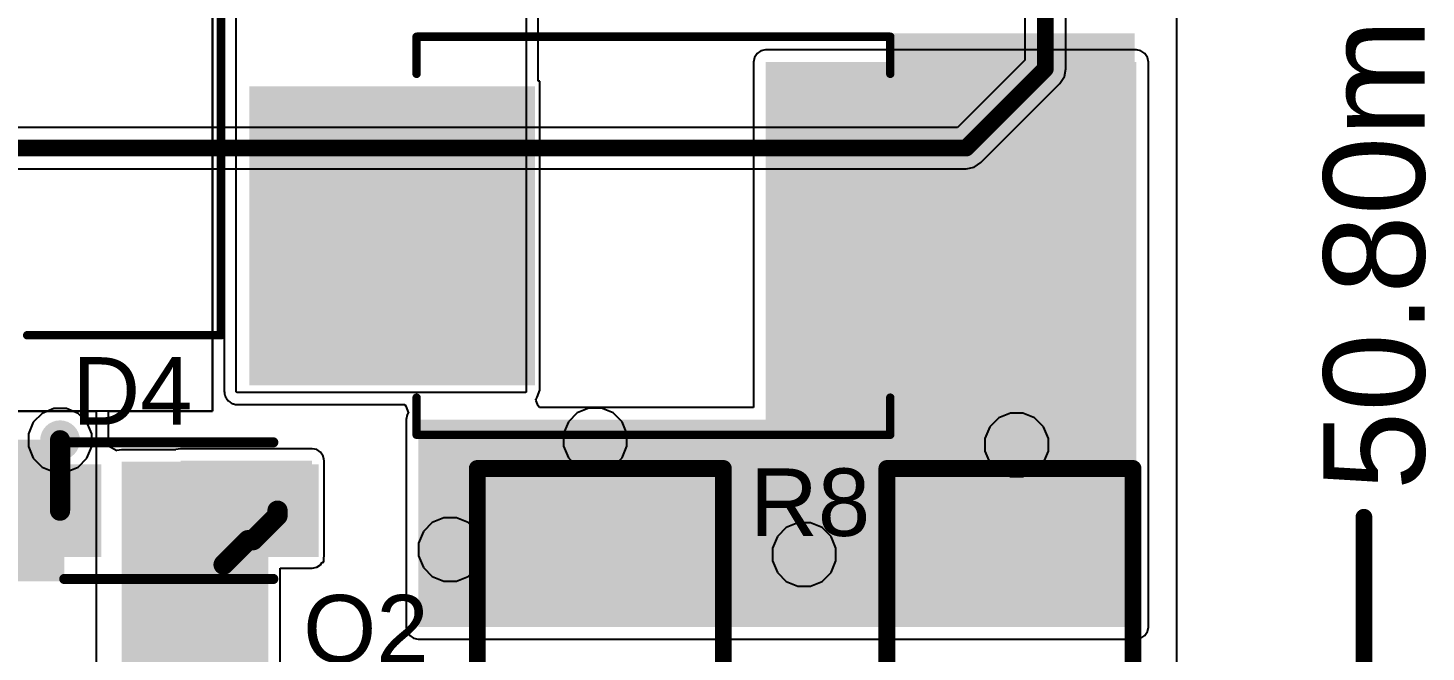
# Model space of a CAD drawing. Header units: millimetres. Extents: x 0 to 215, y 0 to 215.
# Drawn here: x 3.308 to 4.138, y 1.943 to 2.313 of the extents above; entities that cross this region are included whole.
import ezdxf

# ---------------------------------------------------------------- set-up
doc = ezdxf.new("R2010")
doc.units = ezdxf.units.MM
doc.header["$MEASUREMENT"] = 0
for name, color, linetype in [('BottomLayer', 5, 'Continuous'), ('Mechanical1', 6, 'Continuous'), ('TopLayer', 1, 'Continuous'), ('TopOverlay', 2, 'Continuous'), ('TopPaste', 8, 'Continuous'), ('TopSolder', 216, 'Continuous'), ('ViaHoleLayer', 16, 'Continuous')]:
    doc.layers.add(name, color=color, linetype=linetype)
doc.styles.add('Arial', font='', dxfattribs={"height": 0.2})
doc.styles.get('Arial').set_extended_font_data('Arial')

# ---------------------------------------------------------------- blocks, each defined once
blk = doc.blocks.new('RES_2512_10')
at = {"layer": 'TopLayer'}
for points in [[(-0.15945, 0.06693), (-0.09646, 0.06693), (-0.09646, -0.06693), (-0.15945, -0.06693)], [(0.09646, 0.06693), (0.15945, 0.06693), (0.15945, -0.06693), (0.09646, -0.06693)]]:
    blk.add_hatch(color=1, dxfattribs=at).paths.add_polyline_path(points)
at = {"layer": 'TopPaste'}
for points in [[(-0.15945, 0.06693), (-0.09646, 0.06693), (-0.09646, -0.06693), (-0.15945, -0.06693)], [(0.09646, 0.06693), (0.15945, 0.06693), (0.15945, -0.06693), (0.09646, -0.06693)]]:
    blk.add_hatch(color=8, dxfattribs=at).paths.add_polyline_path(points)
at = {"layer": 'TopSolder'}
for points in [[(-0.16345, 0.07093), (-0.09246, 0.07093), (-0.09246, -0.07093), (-0.16345, -0.07093)], [(0.09246, 0.07093), (0.16345, 0.07093), (0.16345, -0.07093), (0.09246, -0.07093)]]:
    blk.add_hatch(color=216, dxfattribs=at).paths.add_polyline_path(points)
at = {"layer": 'TopOverlay', "const_width": 0.01}
for points in [[(-0.167, -0.073), (-0.167, 0.073)], [(0.16679, 0.073), (-0.167, 0.073)], [(0.16679, -0.073), (0.16679, 0.073)], [(0.16679, -0.073), (-0.167, -0.073)]]:
    blk.add_lwpolyline(points, dxfattribs=at)
at = {"layer": 'TopOverlay', "const_width": 0.005}
for points in [[(-0.1695, 0.073, 1), (-0.1645, 0.073, 1)], [(-0.1695, 0.073, 1), (-0.1645, 0.073, 1)], [(0.16429, 0.073, 1), (0.16929, 0.073, 1)], [(0.16429, 0.073, 1), (0.16929, 0.073, 1)], [(-0.1695, -0.073, 1), (-0.1645, -0.073, 1)], [(-0.1695, -0.073, 1), (-0.1645, -0.073, 1)], [(0.16429, -0.073, 1), (0.16929, -0.073, 1)], [(0.16429, -0.073, 1), (0.16929, -0.073, 1)]]:
    blk.add_lwpolyline(points, format="xyb", close=True, dxfattribs=at)
blk = doc.blocks.new('RES_2512_11')
at = {"layer": 'TopLayer'}
for points in [[(-0.15945, 0.06693), (-0.09646, 0.06693), (-0.09646, -0.06693), (-0.15945, -0.06693)], [(0.09646, 0.06693), (0.15945, 0.06693), (0.15945, -0.06693), (0.09646, -0.06693)]]:
    blk.add_hatch(color=1, dxfattribs=at).paths.add_polyline_path(points)
at = {"layer": 'TopPaste'}
for points in [[(-0.15945, 0.06693), (-0.09646, 0.06693), (-0.09646, -0.06693), (-0.15945, -0.06693)], [(0.09646, 0.06693), (0.15945, 0.06693), (0.15945, -0.06693), (0.09646, -0.06693)]]:
    blk.add_hatch(color=8, dxfattribs=at).paths.add_polyline_path(points)
at = {"layer": 'TopSolder'}
for points in [[(-0.16345, 0.07093), (-0.09246, 0.07093), (-0.09246, -0.07093), (-0.16345, -0.07093)], [(0.09246, 0.07093), (0.16345, 0.07093), (0.16345, -0.07093), (0.09246, -0.07093)]]:
    blk.add_hatch(color=216, dxfattribs=at).paths.add_polyline_path(points)
at = {"layer": 'TopOverlay', "const_width": 0.01}
for points in [[(-0.167, -0.073), (-0.167, 0.073)], [(0.16679, 0.073), (-0.167, 0.073)], [(0.16679, -0.073), (0.16679, 0.073)], [(0.16679, -0.073), (-0.167, -0.073)]]:
    blk.add_lwpolyline(points, dxfattribs=at)
at = {"layer": 'TopOverlay', "const_width": 0.005}
for points in [[(-0.1695, 0.073, 1), (-0.1645, 0.073, 1)], [(-0.1695, 0.073, 1), (-0.1645, 0.073, 1)], [(0.16429, 0.073, 1), (0.16929, 0.073, 1)], [(0.16429, 0.073, 1), (0.16929, 0.073, 1)], [(-0.1695, -0.073, 1), (-0.1645, -0.073, 1)], [(-0.1695, -0.073, 1), (-0.1645, -0.073, 1)], [(0.16429, -0.073, 1), (0.16929, -0.073, 1)], [(0.16429, -0.073, 1), (0.16929, -0.073, 1)]]:
    blk.add_lwpolyline(points, format="xyb", close=True, dxfattribs=at)
blk = doc.blocks.new('DR127_220_R_96')
at = {"layer": 'TopLayer'}
for points in [[(-0.27165, 0.10827), (-0.12008, 0.10827), (-0.12008, -0.10827), (-0.27165, -0.10827)], [(0.12008, 0.10827), (0.27165, 0.10827), (0.27165, -0.10827), (0.12008, -0.10827)]]:
    blk.add_hatch(color=1, dxfattribs=at).paths.add_polyline_path(points)
at = {"layer": 'TopPaste'}
for points in [[(-0.27165, 0.10827), (-0.12008, 0.10827), (-0.12008, -0.10827), (-0.27165, -0.10827)], [(0.12008, 0.10827), (0.27165, 0.10827), (0.27165, -0.10827), (0.12008, -0.10827)]]:
    blk.add_hatch(color=8, dxfattribs=at).paths.add_polyline_path(points)
at = {"layer": 'TopSolder'}
for points in [[(-0.27565, 0.11227), (-0.11608, 0.11227), (-0.11608, -0.11227), (-0.27565, -0.11227)], [(0.11608, 0.11227), (0.27565, 0.11227), (0.27565, -0.11227), (0.11608, -0.11227)]]:
    blk.add_hatch(color=216, dxfattribs=at).paths.add_polyline_path(points)
at = {"layer": 'TopOverlay', "const_width": 0.005}
for points in [[(-0.248, 0.246), (0.248, 0.246)], [(-0.248, 0.246), (-0.248, 0.131)], [(0.248, 0.246), (0.248, 0.131)], [(-0.248, -0.131), (-0.248, -0.246)], [(0.248, -0.131), (0.248, -0.246)], [(-0.248, -0.246), (0.248, -0.246)]]:
    blk.add_lwpolyline(points, dxfattribs=at)
at = {"layer": 'TopOverlay', "const_width": 0.0025}
for points in [[(-0.24925, 0.246, 1), (-0.24675, 0.246, 1)], [(-0.24925, 0.246, 1), (-0.24675, 0.246, 1)], [(0.24675, 0.246, 1), (0.24925, 0.246, 1)], [(0.24675, 0.246, 1), (0.24925, 0.246, 1)], [(-0.24925, 0.131, 1), (-0.24675, 0.131, 1)], [(0.24675, 0.131, 1), (0.24925, 0.131, 1)], [(-0.24925, -0.131, 1), (-0.24675, -0.131, 1)], [(0.24675, -0.131, 1), (0.24925, -0.131, 1)], [(-0.24925, -0.246, 1), (-0.24675, -0.246, 1)], [(-0.24925, -0.246, 1), (-0.24675, -0.246, 1)], [(0.24675, -0.246, 1), (0.24925, -0.246, 1)], [(0.24675, -0.246, 1), (0.24925, -0.246, 1)]]:
    blk.add_lwpolyline(points, format="xyb", close=True, dxfattribs=at)
blk = doc.blocks.new('DO_219AB__SMF__153')
at = {"layer": 'TopLayer'}
for points in [[(-0.085, 0.0235), (-0.044, 0.0235), (-0.044, -0.0235), (-0.085, -0.0235)], [(0.044, 0.0235), (0.085, 0.0235), (0.085, -0.0235), (0.044, -0.0235)]]:
    blk.add_hatch(color=1, dxfattribs=at).paths.add_polyline_path(points)
at = {"layer": 'TopOverlay'}
for points in [[(0.062, 0.027), (0.113, 0.027), (0.113, 0.042), (0.062, 0.042)], [(0.089, -0.03), (0.113, -0.03), (0.113, 0.03), (0.089, 0.03)], [(0.062, -0.042), (0.113, -0.042), (0.113, -0.027), (0.062, -0.027)]]:
    blk.add_hatch(color=2, dxfattribs=at).paths.add_polyline_path(points)
at = {"layer": 'TopPaste'}
for points in [[(-0.085, 0.0235), (-0.044, 0.0235), (-0.044, -0.0235), (-0.085, -0.0235)], [(0.044, 0.0235), (0.085, 0.0235), (0.085, -0.0235), (0.044, -0.0235)]]:
    blk.add_hatch(color=8, dxfattribs=at).paths.add_polyline_path(points)
at = {"layer": 'TopSolder'}
for points in [[(-0.089, 0.0275), (-0.04, 0.0275), (-0.04, -0.0275), (-0.089, -0.0275)], [(0.04, 0.0275), (0.089, 0.0275), (0.089, -0.0275), (0.04, -0.0275)]]:
    blk.add_hatch(color=216, dxfattribs=at).paths.add_polyline_path(points)
at = {"layer": 'TopOverlay', "const_width": 0.006}
for points in [[(0.062, 0.0405), (-0.062, 0.0405)], [(0.062, -0.0405), (-0.062, -0.0405)]]:
    blk.add_lwpolyline(points, dxfattribs=at)
at = {"layer": 'TopOverlay', "const_width": 0.003}
for points in [[(-0.0635, 0.0405, 1), (-0.0605, 0.0405, 1)], [(0.0605, 0.0405, 1), (0.0635, 0.0405, 1)], [(-0.0635, -0.0405, 1), (-0.0605, -0.0405, 1)], [(0.0605, -0.0405, 1), (0.0635, -0.0405, 1)]]:
    blk.add_lwpolyline(points, format="xyb", close=True, dxfattribs=at)
blk = doc.blocks.new('SMC_154')
at = {"layer": 'TopLayer'}
for points in [[(-0.23622, 0.08465), (-0.0748, 0.08465), (-0.0748, -0.08465), (-0.23622, -0.08465)], [(0.0748, 0.08465), (0.23622, 0.08465), (0.23622, -0.08465), (0.0748, -0.08465)]]:
    blk.add_hatch(color=1, dxfattribs=at).paths.add_polyline_path(points)
at = {"layer": 'TopOverlay'}
for points in [[(-0.285, 0.088), (-0.14, 0.088), (-0.14, 0.12), (-0.285, 0.12)], [(-0.285, -0.089), (-0.24, -0.089), (-0.24, 0.089), (-0.285, 0.089)], [(-0.285, -0.12), (-0.14, -0.12), (-0.14, -0.088), (-0.285, -0.088)]]:
    blk.add_hatch(color=2, dxfattribs=at).paths.add_polyline_path(points)
at = {"layer": 'TopPaste'}
for points in [[(-0.23622, 0.08465), (-0.0748, 0.08465), (-0.0748, -0.08465), (-0.23622, -0.08465)], [(0.0748, 0.08465), (0.23622, 0.08465), (0.23622, -0.08465), (0.0748, -0.08465)]]:
    blk.add_hatch(color=8, dxfattribs=at).paths.add_polyline_path(points)
at = {"layer": 'TopSolder'}
for points in [[(-0.24022, 0.08865), (-0.0708, 0.08865), (-0.0708, -0.08865), (-0.24022, -0.08865)], [(0.0708, 0.08865), (0.24022, 0.08865), (0.24022, -0.08865), (0.0708, -0.08865)]]:
    blk.add_hatch(color=216, dxfattribs=at).paths.add_polyline_path(points)
at = {"layer": 'TopOverlay', "const_width": 0.005}
for points in [[(0.141, 0.118), (-0.14, 0.118)], [(-0.14, 0.118), (-0.14, 0.096)], [(0.141, 0.118), (0.141, 0.096)], [(-0.14, -0.096), (-0.14, -0.118)], [(0.141, -0.096), (0.141, -0.118)], [(0.141, -0.118), (-0.14, -0.118)]]:
    blk.add_lwpolyline(points, dxfattribs=at)
at = {"layer": 'TopOverlay', "const_width": 0.0025}
for points in [[(-0.14125, 0.118, 1), (-0.13875, 0.118, 1)], [(-0.14125, 0.118, 1), (-0.13875, 0.118, 1)], [(0.13975, 0.118, 1), (0.14225, 0.118, 1)], [(0.13975, 0.118, 1), (0.14225, 0.118, 1)], [(-0.14125, 0.096, 1), (-0.13875, 0.096, 1)], [(0.13975, 0.096, 1), (0.14225, 0.096, 1)], [(-0.14125, -0.096, 1), (-0.13875, -0.096, 1)], [(0.13975, -0.096, 1), (0.14225, -0.096, 1)], [(-0.14125, -0.118, 1), (-0.13875, -0.118, 1)], [(-0.14125, -0.118, 1), (-0.13875, -0.118, 1)], [(0.13975, -0.118, 1), (0.14225, -0.118, 1)], [(0.13975, -0.118, 1), (0.14225, -0.118, 1)]]:
    blk.add_lwpolyline(points, format="xyb", close=True, dxfattribs=at)

msp = doc.modelspace()

# ---------------------------------------------------------------- hatches: boundary and pattern name
at = {"layer": 'BottomLayer'}
h = msp.add_hatch(color=5, dxfattribs=at)
edge = h.paths.add_edge_path()
edge.add_arc((3.3275, 2.06873), 0.01181, 0, 360)
h = msp.add_hatch(color=5, dxfattribs=at)
edge = h.paths.add_edge_path()
edge.add_arc((3.645, 2.069), 0.01181, 0, 360)
h = msp.add_hatch(color=5, dxfattribs=at)
edge = h.paths.add_edge_path()
edge.add_arc((3.895, 2.066), 0.01181, 0, 360)
h = msp.add_hatch(color=5, dxfattribs=at)
edge = h.paths.add_edge_path()
edge.add_arc((3.559, 2.004), 0.01181, 0, 360)
h = msp.add_hatch(color=5, dxfattribs=at)
edge = h.paths.add_edge_path()
edge.add_arc((3.769, 2.001), 0.01181, 0, 360)
at = {"layer": 'TopLayer'}
for points in [[(3.746, 1.98), (3.966, 1.98), (3.966, 2.293), (3.746, 2.293)], [(3.54, 1.958), (3.966, 1.958), (3.966, 2.081), (3.54, 2.081)], [(3.364, 1.881), (3.451, 1.881), (3.451, 2.056), (3.364, 2.056)], [(3.477, 2), (3.477, 2.05658), (3.399, 2.05658), (3.399, 2)]]:
    msp.add_hatch(color=1, dxfattribs=at).paths.add_polyline_path(points)
h = msp.add_hatch(color=1, dxfattribs=at)
edge = h.paths.add_edge_path()
edge.add_arc((3.3275, 2.06873), 0.01181, 0, 360)
h = msp.add_hatch(color=1, dxfattribs=at)
edge = h.paths.add_edge_path()
edge.add_arc((3.645, 2.069), 0.01181, 0, 360)
h = msp.add_hatch(color=1, dxfattribs=at)
edge = h.paths.add_edge_path()
edge.add_arc((3.895, 2.066), 0.01181, 0, 360)
h = msp.add_hatch(color=1, dxfattribs=at)
edge = h.paths.add_edge_path()
edge.add_arc((3.559, 2.004), 0.01181, 0, 360)
h = msp.add_hatch(color=1, dxfattribs=at)
edge = h.paths.add_edge_path()
edge.add_arc((3.769, 2.001), 0.01181, 0, 360)
at = {"layer": 'ViaHoleLayer'}
h = msp.add_hatch(color=16, dxfattribs=at)
edge = h.paths.add_edge_path()
edge.add_arc((3.3275, 2.06873), 0.00591, 0, 360)
h = msp.add_hatch(color=16, dxfattribs=at)
edge = h.paths.add_edge_path()
edge.add_arc((3.645, 2.069), 0.00591, 0, 360)
h = msp.add_hatch(color=16, dxfattribs=at)
edge = h.paths.add_edge_path()
edge.add_arc((3.895, 2.066), 0.00591, 0, 360)
h = msp.add_hatch(color=16, dxfattribs=at)
edge = h.paths.add_edge_path()
edge.add_arc((3.559, 2.004), 0.00591, 0, 360)
h = msp.add_hatch(color=16, dxfattribs=at)
edge = h.paths.add_edge_path()
edge.add_arc((3.769, 2.001), 0.00591, 0, 360)

# ---------------------------------------------------------------- linework, layer by layer
at = {"layer": 'BottomLayer'}
for p, q in [((3.9898, 3.08353), (3.9898, 1.41647)), ((3.89976, 2.36163), (3.89976, 2.29407)), ((3.92424, 2.289), (3.92424, 2.36163)), ((3.89976, 2.29407), (3.85993, 2.25424)), ((3.92065, 2.28035), (3.9233, 2.28432)), ((3.9233, 2.28432), (3.92424, 2.289)), ((3.87365, 2.23335), (3.92065, 2.28035)), ((3.85993, 2.25424), (2.131, 2.25424)), ((3.86968, 2.2307), (3.87365, 2.23335)), ((2.13607, 2.22976), (3.865, 2.22976)), ((3.865, 2.22976), (3.86968, 2.2307)), ((3.31684, 2.08468), (3.31155, 2.07939)), ((3.32376, 2.08754), (3.31684, 2.08468)), ((3.33124, 2.08754), (3.32376, 2.08754)), ((3.33816, 2.08468), (3.33124, 2.08754)), ((3.34345, 2.07939), (3.33816, 2.08468)), ((3.63434, 2.08495), (3.62905, 2.07966)), ((3.64126, 2.08781), (3.63434, 2.08495)), ((3.64874, 2.08781), (3.64126, 2.08781)), ((3.65566, 2.08495), (3.64874, 2.08781)), ((3.66095, 2.07966), (3.65566, 2.08495)), ((3.88434, 2.08195), (3.87905, 2.07666)), ((3.89126, 2.08481), (3.88434, 2.08195)), ((3.89874, 2.08481), (3.89126, 2.08481)), ((3.90566, 2.08195), (3.89874, 2.08481)), ((3.91095, 2.07666), (3.90566, 2.08195)), ((3.31155, 2.07939), (3.30869, 2.07247)), ((3.34631, 2.07247), (3.34345, 2.07939)), ((3.62905, 2.07966), (3.62619, 2.07274)), ((3.66381, 2.07274), (3.66095, 2.07966)), ((3.87905, 2.07666), (3.87619, 2.06974)), ((3.91381, 2.06974), (3.91095, 2.07666)), ((3.30869, 2.07247), (3.30869, 2.06499)), ((3.34631, 2.06499), (3.34631, 2.07247)), ((3.62619, 2.07274), (3.62619, 2.06526)), ((3.62619, 2.06526), (3.62905, 2.05834)), ((3.66095, 2.05834), (3.66381, 2.06526)), ((3.66381, 2.06526), (3.66381, 2.07274)), ((3.87619, 2.06974), (3.87619, 2.06226)), ((3.91381, 2.06226), (3.91381, 2.06974)), ((3.30869, 2.06499), (3.31155, 2.05808)), ((3.31155, 2.05808), (3.31684, 2.05279)), ((3.33816, 2.05279), (3.34345, 2.05808)), ((3.34345, 2.05808), (3.34631, 2.06499)), ((3.62905, 2.05834), (3.63434, 2.05305)), ((3.65566, 2.05305), (3.66095, 2.05834)), ((3.87619, 2.06226), (3.87905, 2.05534)), ((3.91095, 2.05534), (3.91381, 2.06226)), ((3.31684, 2.05279), (3.32376, 2.04992)), ((3.32376, 2.04992), (3.33124, 2.04992)), ((3.33124, 2.04992), (3.33816, 2.05279)), ((3.63434, 2.05305), (3.64126, 2.05019)), ((3.64126, 2.05019), (3.64874, 2.05019)), ((3.64874, 2.05019), (3.65566, 2.05305)), ((3.87905, 2.05534), (3.88434, 2.05005)), ((3.88434, 2.05005), (3.89126, 2.04719)), ((3.89874, 2.04719), (3.90566, 2.05005)), ((3.90566, 2.05005), (3.91095, 2.05534)), ((3.89126, 2.04719), (3.89874, 2.04719)), ((3.54834, 2.01995), (3.54305, 2.01466)), ((3.55526, 2.02281), (3.54834, 2.01995)), ((3.56274, 2.02281), (3.55526, 2.02281)), ((3.56966, 2.01995), (3.56274, 2.02281)), ((3.57495, 2.01466), (3.56966, 2.01995)), ((3.75834, 2.01695), (3.75305, 2.01166)), ((3.76526, 2.01981), (3.75834, 2.01695)), ((3.77274, 2.01981), (3.76526, 2.01981)), ((3.77966, 2.01695), (3.77274, 2.01981)), ((3.78495, 2.01166), (3.77966, 2.01695)), ((3.54305, 2.01466), (3.54019, 2.00774)), ((3.54019, 2.00774), (3.54019, 2.00026)), ((3.57781, 2.00774), (3.57495, 2.01466)), ((3.57781, 2.00026), (3.57781, 2.00774)), ((3.75305, 2.01166), (3.75019, 2.00474)), ((3.78781, 2.00474), (3.78495, 2.01166)), ((3.54019, 2.00026), (3.54305, 1.99334)), ((3.57495, 1.99334), (3.57781, 2.00026)), ((3.75019, 2.00474), (3.75019, 1.99726)), ((3.78781, 1.99726), (3.78781, 2.00474)), ((3.54305, 1.99334), (3.54834, 1.98805)), ((3.56966, 1.98805), (3.57495, 1.99334)), ((3.75019, 1.99726), (3.75305, 1.99034)), ((3.78495, 1.99034), (3.78781, 1.99726)), ((3.54834, 1.98805), (3.55526, 1.98519)), ((3.55526, 1.98519), (3.56274, 1.98519)), ((3.56274, 1.98519), (3.56966, 1.98805)), ((3.75305, 1.99034), (3.75834, 1.98505)), ((3.75834, 1.98505), (3.76526, 1.98219)), ((3.77274, 1.98219), (3.77966, 1.98505)), ((3.77966, 1.98505), (3.78495, 1.99034)), ((3.76526, 1.98219), (3.77274, 1.98219))]:
    msp.add_line(p, q, dxfattribs=at)
at = {"layer": 'BottomLayer', "const_width": 0.01}
for points in [[(3.912, 2.289), (3.912, 2.376)], [(3.865, 2.242), (3.912, 2.289)], [(2.131, 2.242), (3.865, 2.242)]]:
    msp.add_lwpolyline(points, dxfattribs=at)
at = {"layer": 'BottomLayer', "const_width": 0.005}
for points in [[(3.9095, 2.289, 1), (3.9145, 2.289, 1)], [(3.9095, 2.289, 1), (3.9145, 2.289, 1)], [(3.8625, 2.242, 1), (3.8675, 2.242, 1)], [(3.8625, 2.242, 1), (3.8675, 2.242, 1)]]:
    msp.add_lwpolyline(points, format="xyb", close=True, dxfattribs=at)
at = {"layer": 'Mechanical1', "const_width": 0.01}
msp.add_lwpolyline([(4.101, 1.25), (4.101, 2.02306)], dxfattribs=at)
at = {"layer": 'Mechanical1', "const_width": 0.005}
msp.add_lwpolyline([(4.0985, 2.02306, 1), (4.1035, 2.02306, 1)], format="xyb", close=True, dxfattribs=at)
at = {"layer": 'TopLayer'}
for p, q in [((3.9898, 3.08353), (3.9898, 1.41647)), ((3.418, 2.632), (3.418, 2.086)), ((3.432, 2.0977), (3.432, 2.46886)), ((3.418, 2.086), (3.418, 2.44686)), ((3.42486, 2.44686), (3.42486, 2.0977)), ((3.604, 2.4533), (3.604, 2.09734)), ((3.61114, 2.28165), (3.61114, 2.4533)), ((3.74095, 2.29805), (3.73941, 2.29573)), ((3.74327, 2.29959), (3.74095, 2.29805)), ((3.746, 2.30014), (3.74327, 2.29959)), ((3.966, 2.30014), (3.746, 2.30014)), ((3.96873, 2.29959), (3.966, 2.30014)), ((3.97105, 2.29805), (3.96873, 2.29959)), ((3.97259, 2.29573), (3.97105, 2.29805)), ((3.73941, 2.29573), (3.73886, 2.293)), ((3.73886, 2.293), (3.73886, 2.08814)), ((3.97314, 2.293), (3.97259, 2.29573)), ((3.97314, 2.081), (3.97314, 2.293)), ((3.6122, 2.28165), (3.61114, 2.28165)), ((3.6122, 2.09835), (3.6122, 2.28165)), ((3.61045, 2.09427), (3.6122, 2.09835)), ((3.6122, 2.09835), (3.6122, 2.09835)), ((3.42486, 2.0977), (3.425, 2.09701)), ((3.425, 2.09701), (3.425, 2.09631)), ((3.425, 2.09631), (3.42527, 2.09566)), ((3.42527, 2.09566), (3.42541, 2.09497)), ((3.42541, 2.09497), (3.42546, 2.09488)), ((3.42546, 2.09488), (3.42563, 2.09449)), ((3.42563, 2.09449), (3.42596, 2.09399)), ((3.42596, 2.09399), (3.42607, 2.09374)), ((3.42607, 2.09374), (3.42613, 2.09365)), ((3.42613, 2.09365), (3.42632, 2.09345)), ((3.42632, 2.09345), (3.42718, 2.09217)), ((3.42718, 2.09217), (3.42718, 2.09217)), ((3.42718, 2.09217), (3.42833, 2.0914)), ((3.42833, 2.0914), (3.42845, 2.09127)), ((3.42845, 2.09127), (3.42856, 2.09122)), ((3.42856, 2.09122), (3.42865, 2.09112)), ((3.42865, 2.09112), (3.42874, 2.09106)), ((3.42874, 2.09106), (3.42899, 2.09096)), ((3.42899, 2.09096), (3.42949, 2.09063)), ((3.42949, 2.09063), (3.42989, 2.09046)), ((3.42989, 2.09046), (3.42989, 2.09046)), ((3.42989, 2.09046), (3.42997, 2.09041)), ((3.42997, 2.09041), (3.43049, 2.0903)), ((3.43049, 2.0903), (3.43097, 2.09008)), ((3.43097, 2.09008), (3.43097, 2.09008)), ((3.43097, 2.09008), (3.43115, 2.09007)), ((3.43115, 2.09007), (3.43131, 2.09)), ((3.43206, 2.09762), (3.432, 2.0977)), ((3.432, 2.0977), (3.432, 2.0977)), ((3.43222, 2.09722), (3.43206, 2.09762)), ((3.43262, 2.09706), (3.43222, 2.09722)), ((3.4327, 2.097), (3.43262, 2.09706)), ((3.60386, 2.097), (3.4327, 2.097)), ((3.4327, 2.097), (3.4327, 2.097)), ((3.604, 2.09734), (3.60386, 2.097)), ((3.60386, 2.097), (3.60386, 2.097)), ((3.60972, 2.09314), (3.61024, 2.09381)), ((3.60989, 2.09206), (3.60972, 2.09314)), ((3.61107, 2.08921), (3.60989, 2.09206)), ((3.61024, 2.09381), (3.61031, 2.09404)), ((3.61024, 2.09381), (3.61024, 2.09381)), ((3.61031, 2.09404), (3.61032, 2.09407)), ((3.61032, 2.09407), (3.61045, 2.09427)), ((3.418, 2.086), (2.926, 2.086)), ((3.127, 2.086), (3.349, 2.086)), ((3.349, 2.086), (3.349, 1.687)), ((3.35614, 2.06515), (3.35614, 2.086)), ((3.35614, 2.086), (3.418, 2.086)), ((3.43131, 2.09), (3.43201, 2.09)), ((3.43201, 2.09), (3.4327, 2.08986)), ((3.4327, 2.08986), (3.53195, 2.08986)), ((3.53195, 2.08986), (3.53269, 2.08892)), ((3.53269, 2.08892), (3.53416, 2.08486)), ((3.53341, 2.08373), (3.53286, 2.081)), ((3.53416, 2.08486), (3.53341, 2.08373)), ((3.61191, 2.08814), (3.61107, 2.08921)), ((3.73886, 2.08814), (3.61191, 2.08814)), ((3.53286, 2.081), (3.53286, 1.958)), ((3.97314, 1.958), (3.97314, 2.081)), ((3.36114, 2.06251), (3.35614, 2.06515)), ((3.36127, 2.06259), (3.36114, 2.06251)), ((3.364, 2.06314), (3.36127, 2.06259)), ((3.39622, 2.06314), (3.364, 2.06314)), ((3.39627, 2.06317), (3.39622, 2.06314)), ((3.399, 2.06371), (3.39627, 2.06317)), ((3.477, 2.06371), (3.399, 2.06371)), ((3.47973, 2.06317), (3.477, 2.06371)), ((3.48205, 2.06162), (3.47973, 2.06317)), ((3.48359, 2.05931), (3.48205, 2.06162)), ((3.48395, 2.0575), (3.48359, 2.05931)), ((3.484, 2.0575), (3.48395, 2.0575)), ((3.484, 2.05727), (3.484, 2.0575)), ((3.48414, 2.05658), (3.484, 2.05727)), ((3.48414, 2), (3.48414, 2.05658)), ((3.484, 1.99931), (3.48414, 2)), ((3.484, 1.9965), (3.484, 1.99931)), ((3.45814, 1.89587), (3.45814, 1.99286)), ((3.45814, 1.99286), (3.477, 1.99286)), ((3.477, 1.99286), (3.47973, 1.99341)), ((3.47973, 1.99341), (3.48205, 1.99495)), ((3.48205, 1.99495), (3.48308, 1.9965)), ((3.48308, 1.9965), (3.484, 1.9965)), ((3.53286, 1.958), (3.53341, 1.95527)), ((3.97259, 1.95527), (3.97314, 1.958)), ((3.53341, 1.95527), (3.53495, 1.95295)), ((3.53495, 1.95295), (3.53727, 1.95141)), ((3.53727, 1.95141), (3.54, 1.95086)), ((3.54, 1.95086), (3.966, 1.95086)), ((3.966, 1.95086), (3.96873, 1.95141)), ((3.96873, 1.95141), (3.97105, 1.95295)), ((3.97105, 1.95295), (3.97259, 1.95527))]:
    msp.add_line(p, q, dxfattribs=at)
at = {"layer": 'TopLayer', "const_width": 0.012}
for points in [[(3.3275, 2.027), (3.3275, 2.06873)], [(3.4565, 2.024), (3.4565, 2.027)], [(3.442, 2.0095), (3.4565, 2.024)], [(3.4245, 1.995), (3.439, 2.0095)], [(3.439, 2.0095), (3.442, 2.0095)]]:
    msp.add_lwpolyline(points, dxfattribs=at)
at = {"layer": 'TopLayer', "const_width": 0.006}
for points in [[(3.3245, 2.06873, 1), (3.3305, 2.06873, 1)], [(3.3245, 2.027, 1), (3.3305, 2.027, 1)], [(3.4535, 2.027, 1), (3.4595, 2.027, 1)], [(3.4535, 2.024, 1), (3.4595, 2.024, 1)], [(3.4535, 2.024, 1), (3.4595, 2.024, 1)], [(3.436, 2.0095, 1), (3.442, 2.0095, 1)], [(3.436, 2.0095, 1), (3.442, 2.0095, 1)], [(3.439, 2.0095, 1), (3.445, 2.0095, 1)], [(3.439, 2.0095, 1), (3.445, 2.0095, 1)], [(3.4215, 1.995, 1), (3.4275, 1.995, 1)]]:
    msp.add_lwpolyline(points, format="xyb", close=True, dxfattribs=at)

# ---------------------------------------------------------------- block references
for name, p, rotation in [('DR127_220_R_96', (3.177, 2.379), 90), ('SMC_154', (3.68, 2.19), 180), ('DO_219AB__SMF__153', (3.392, 2.027), 180), ('RES_2512_11', (3.648, 1.885), 270), ('RES_2512_10', (3.891, 1.885), 270)]:
    msp.add_blockref(name, p, dxfattribs=dict(rotation=rotation))

# ---------------------------------------------------------------- texts
at = {"layer": 'Mechanical1', "style": 'Arial'}
msp.add_text('50.80mm', height=0.06, rotation=90, dxfattribs=at).set_placement((4.13699, 2.03906))
at = {"layer": 'TopOverlay', "style": 'Arial'}
for s, p in [('D4', (3.33468, 2.07801)), ('R8', (3.73668, 2.01201)), ('Q2', (3.47168, 1.93701))]:
    msp.add_text(s, height=0.04, dxfattribs=at).set_placement(p)

doc.saveas('drawing.dxf')
